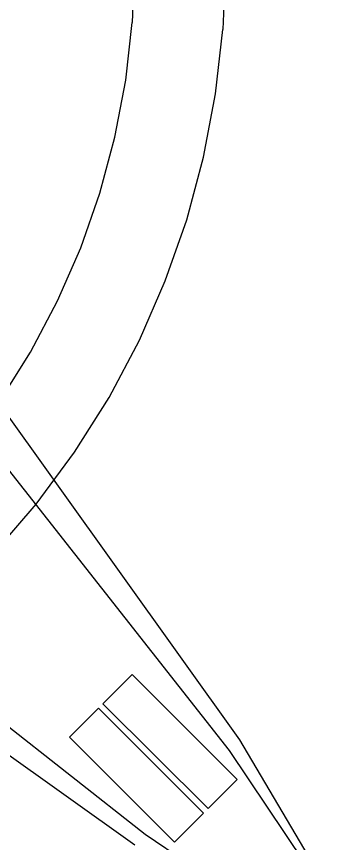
# Model space of a CAD drawing. Header units: millimetres. Extents: x -180 to 1414, y -663 to 972.
# Drawn here: x 79.7 to 118.5, y -556.6 to -456.3 of the extents above; entities that cross this region are included whole.
import ezdxf

# ---------------------------------------------------------------- set-up
doc = ezdxf.new("R2010")
doc.units = ezdxf.units.MM
doc.layers.add('HEAD_FRONT', color=8, linetype='Continuous')

msp = doc.modelspace()

# ---------------------------------------------------------------- linework, layer by layer
at = {"layer": 'HEAD_FRONT'}
for p, q in [((94, -450), (93.74, -457.02)), ((94, -450), (93.74, -457.02)), ((105, -450), (104.71, -457.85)), ((105, -450), (104.71, -457.85)), ((92.95, -464.01), (93.74, -457.02)), ((92.95, -464.01), (93.74, -457.02)), ((103.83, -465.65), (104.71, -457.85)), ((103.83, -465.65), (104.71, -457.85)), ((91.64, -470.92), (92.95, -464.01)), ((91.64, -470.92), (92.95, -464.01)), ((102.37, -473.36), (103.83, -465.65)), ((102.37, -473.36), (103.83, -465.65)), ((89.82, -477.71), (91.64, -470.92)), ((89.82, -477.71), (91.64, -470.92)), ((100.34, -480.95), (102.37, -473.36)), ((100.34, -480.95), (102.37, -473.36)), ((87.5, -484.34), (89.82, -477.71)), ((87.5, -484.34), (89.82, -477.71)), ((97.74, -488.36), (100.34, -480.95)), ((97.74, -488.36), (100.34, -480.95)), ((84.69, -490.79), (87.5, -484.34)), ((84.69, -490.79), (87.5, -484.34)), ((94.6, -495.56), (97.74, -488.36)), ((94.6, -495.56), (97.74, -488.36)), ((81.41, -497), (84.69, -490.79)), ((81.41, -497), (84.69, -490.79)), ((90.93, -502.5), (94.6, -495.56)), ((90.93, -502.5), (94.6, -495.56)), ((77.67, -502.95), (81.41, -497)), ((77.67, -502.95), (81.41, -497)), ((106.77, -544.05), (74.95, -499.5)), ((86.76, -509.15), (90.93, -502.5)), ((86.76, -509.15), (90.93, -502.5)), ((105.5, -545.32), (75.63, -507.3)), ((82.09, -515.47), (86.76, -509.15)), ((82.09, -515.47), (86.76, -509.15)), ((76.97, -521.42), (82.09, -515.47)), ((76.97, -521.42), (82.09, -515.47)), ((49.5, -524.95), (94.05, -556.77)), ((57.3, -525.63), (95.32, -555.5)), ((90.19, -539.66), (93.73, -536.12)), ((106.46, -548.85), (93.73, -536.12)), ((90.19, -539.66), (102.92, -552.38)), ((86.12, -543.73), (89.66, -540.19)), ((89.66, -540.19), (102.38, -552.92)), ((98.85, -556.46), (86.12, -543.73)), ((121.48, -568.94), (106.77, -544.05)), ((118, -563.93), (105.5, -545.32)), ((106.46, -548.85), (102.92, -552.38)), ((98.85, -556.46), (102.38, -552.92)), ((95.32, -555.5), (113.93, -568))]:
    msp.add_line(p, q, dxfattribs=at)

doc.saveas('drawing.dxf')
